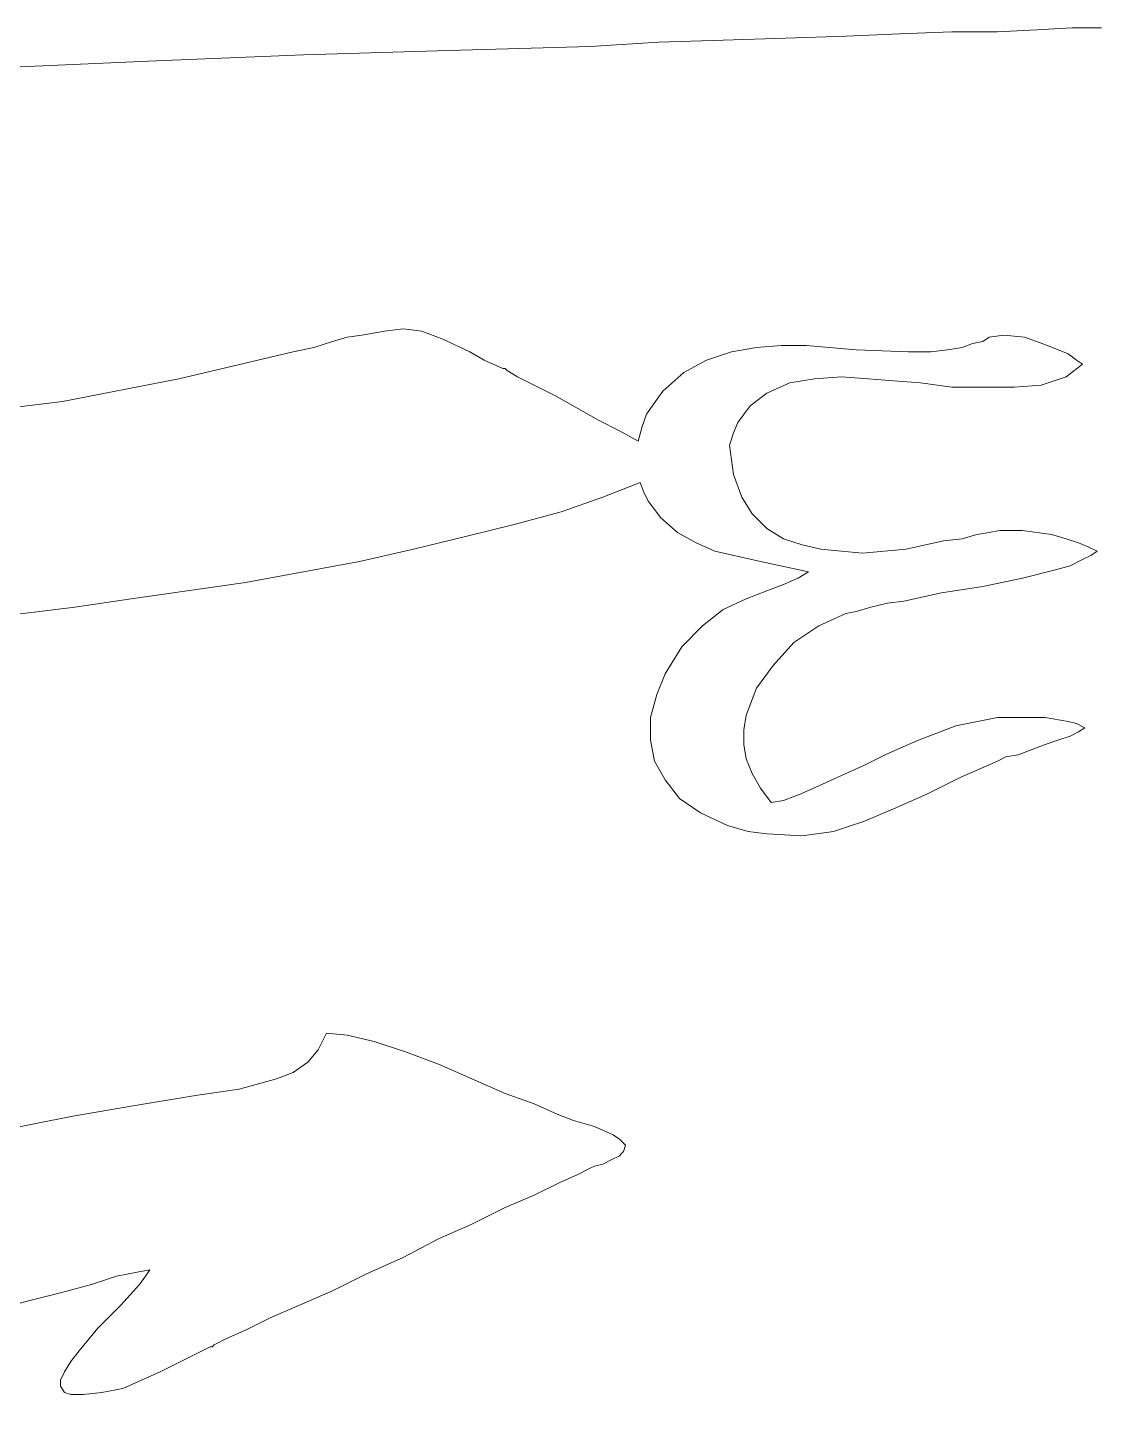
# Model space of a CAD drawing. Header units: centimetres. Extents: x -51 to 51, y -37 to 37.
# Drawn here: x 19.62 to 33.26, y -17.34 to 0.29 of the extents above; entities that cross this region are included whole.
import ezdxf

# ---------------------------------------------------------------- set-up
doc = ezdxf.new("R2010")
doc.units = ezdxf.units.CM
doc.header["$MEASUREMENT"] = 0
doc.layers.add('Layer 1', color=7, linetype='Continuous')

msp = doc.modelspace()

# ---------------------------------------------------------------- linework, layer by layer
at = {"layer": 'Layer 1', "lineweight": 9}
for points, knots in [([(33.28385, 0.29088), (33.28385, 0.29088), (32.91374, 0.29088), (32.91374, 0.29088), (32.91374, 0.29088), (32.91374, 0.29088), (32.46432, 0.26444), (32.46432, 0.26444), (32.46432, 0.26444), (32.46432, 0.26444), (31.96203, 0.23801), (31.96203, 0.23801), (31.96203, 0.23801), (31.96203, 0.23801), (31.38043, 0.23801), (31.38043, 0.23801), (31.38043, 0.23801), (31.38043, 0.23801), (30.71952, 0.21157), (30.71952, 0.21157), (30.71952, 0.21157), (30.71952, 0.21157), (30.03217, 0.18513), (30.03217, 0.18513), (30.03217, 0.18513), (30.03217, 0.18513), (29.26551, 0.1587), (29.26551, 0.1587), (29.26551, 0.1587), (29.26551, 0.1587), (28.47241, 0.13226), (28.47241, 0.13226), (28.47241, 0.13226), (28.47241, 0.13226), (27.65288, 0.10582), (27.65288, 0.10582), (27.65288, 0.10582), (27.65288, 0.10582), (26.78048, 0.05295), (26.78048, 0.05295), (26.78048, 0.05295), (26.78048, 0.05295), (24.9828, 0.00008), (24.9828, 0.00008), (24.9828, 0.00008), (24.9828, 0.00008), (23.13225, -0.0528), (23.13225, -0.0528), (23.13225, -0.0528), (23.13225, -0.0528), (21.25526, -0.13211), (21.25526, -0.13211), (21.25526, -0.13211), (21.25526, -0.13211), (19.43114, -0.21141), (19.43114, -0.21141), (19.43114, -0.21141), (19.43114, -0.21141), (18.55873, -0.23785), (18.55873, -0.23785), (18.55873, -0.23785), (18.55873, -0.23785), (17.71277, -0.26429), (17.71277, -0.26429), (17.71277, -0.26429), (17.71277, -0.26429), (16.89324, -0.29072), (16.89324, -0.29072), (16.89324, -0.29072), (16.89324, -0.29072), (16.10014, -0.31716), (16.10014, -0.31716), (16.10014, -0.31716), (16.10014, -0.31716), (15.35992, -0.3436), (15.35992, -0.3436), (15.35992, -0.3436), (15.35992, -0.3436), (14.69901, -0.37003), (14.69901, -0.37003), (14.69901, -0.37003), (14.69901, -0.37003), (14.06453, -0.39647), (14.06453, -0.39647), (14.06453, -0.39647), (14.06453, -0.39647), (13.50937, -0.42291), (13.50937, -0.42291), (13.50937, -0.42291), (13.50937, -0.42291), (13.00707, -0.42291), (13.00707, -0.42291), (13.00707, -0.42291), (13.00707, -0.42291), (12.61053, -0.44934), (12.61053, -0.44934), (12.61053, -0.44934), (12.61053, -0.44934), (12.26685, -0.44934), (12.26685, -0.44934), (12.26685, -0.44934), (12.26685, -0.44934), (12.02892, -0.47578), (12.02892, -0.47578), (12.02892, -0.47578), (12.02892, -0.47578), (11.8703, -0.47578), (11.8703, -0.47578), (11.8703, -0.47578), (11.8703, -0.47578), (11.81743, -0.47578), (11.81743, -0.47578)], [0, 0, 0, 0, 0.03448276, 0.03448276, 0.03448276, 0.03448276, 0.06896552, 0.06896552, 0.06896552, 0.06896552, 0.10344828, 0.10344828, 0.10344828, 0.10344828, 0.13793103, 0.13793103, 0.13793103, 0.13793103, 0.17241379, 0.17241379, 0.17241379, 0.17241379, 0.20689655, 0.20689655, 0.20689655, 0.20689655, 0.24137931, 0.24137931, 0.24137931, 0.24137931, 0.27586207, 0.27586207, 0.27586207, 0.27586207, 0.31034483, 0.31034483, 0.31034483, 0.31034483, 0.34482759, 0.34482759, 0.34482759, 0.34482759, 0.37931034, 0.37931034, 0.37931034, 0.37931034, 0.4137931, 0.4137931, 0.4137931, 0.4137931, 0.44827586, 0.44827586, 0.44827586, 0.44827586, 0.48275862, 0.48275862, 0.48275862, 0.48275862, 0.51724138, 0.51724138, 0.51724138, 0.51724138, 0.55172414, 0.55172414, 0.55172414, 0.55172414, 0.5862069, 0.5862069, 0.5862069, 0.5862069, 0.62068966, 0.62068966, 0.62068966, 0.62068966, 0.65517241, 0.65517241, 0.65517241, 0.65517241, 0.68965517, 0.68965517, 0.68965517, 0.68965517, 0.72413793, 0.72413793, 0.72413793, 0.72413793, 0.75862069, 0.75862069, 0.75862069, 0.75862069, 0.79310345, 0.79310345, 0.79310345, 0.79310345, 0.82758621, 0.82758621, 0.82758621, 0.82758621, 0.86206897, 0.86206897, 0.86206897, 0.86206897, 0.89655172, 0.89655172, 0.89655172, 0.89655172, 0.93103448, 0.93103448, 0.93103448, 0.93103448, 1, 1, 1, 1]), ([(23.00006, -3.83321), (23.00006, -3.83321), (23.26443, -3.78034), (23.26443, -3.78034), (23.26443, -3.78034), (23.26443, -3.78034), (23.50236, -3.70103), (23.50236, -3.70103), (23.50236, -3.70103), (23.50236, -3.70103), (23.68741, -3.64816), (23.68741, -3.64816), (23.68741, -3.64816), (23.68741, -3.64816), (23.87247, -3.62172), (23.87247, -3.62172), (23.87247, -3.62172), (23.87247, -3.62172), (24.16327, -3.56885), (24.16327, -3.56885), (24.16327, -3.56885), (24.16327, -3.56885), (24.4012, -3.54241), (24.4012, -3.54241), (24.4012, -3.54241), (24.4012, -3.54241), (24.63912, -3.56885), (24.63912, -3.56885), (24.63912, -3.56885), (24.63912, -3.56885), (24.90349, -3.67459), (24.90349, -3.67459), (24.90349, -3.67459), (24.90349, -3.67459), (25.24716, -3.83321), (25.24716, -3.83321), (25.24716, -3.83321), (25.24716, -3.83321), (25.43222, -3.93896), (25.43222, -3.93896), (25.43222, -3.93896), (25.43222, -3.93896), (25.67015, -4.0447), (25.67015, -4.0447)], [0, 0, 0, 0, 0.08333333, 0.08333333, 0.08333333, 0.08333333, 0.16666667, 0.16666667, 0.16666667, 0.16666667, 0.25, 0.25, 0.25, 0.25, 0.33333333, 0.33333333, 0.33333333, 0.33333333, 0.41666667, 0.41666667, 0.41666667, 0.41666667, 0.5, 0.5, 0.5, 0.5, 0.58333333, 0.58333333, 0.58333333, 0.58333333, 0.66666667, 0.66666667, 0.66666667, 0.66666667, 0.75, 0.75, 0.75, 0.75, 0.83333333, 0.83333333, 0.83333333, 0.83333333, 1, 1, 1, 1]), ([(30.82526, -3.83321), (30.82526, -3.83321), (31.11606, -3.83321), (31.11606, -3.83321), (31.11606, -3.83321), (31.11606, -3.83321), (31.32755, -3.80678), (31.32755, -3.80678), (31.32755, -3.80678), (31.32755, -3.80678), (31.51261, -3.78034), (31.51261, -3.78034), (31.51261, -3.78034), (31.51261, -3.78034), (31.64479, -3.72747), (31.64479, -3.72747), (31.64479, -3.72747), (31.64479, -3.72747), (31.77697, -3.70103), (31.77697, -3.70103), (31.77697, -3.70103), (31.77697, -3.70103), (31.85628, -3.64816), (31.85628, -3.64816), (31.85628, -3.64816), (31.85628, -3.64816), (32.04134, -3.62172), (32.04134, -3.62172)], [0, 0, 0, 0, 0.125, 0.125, 0.125, 0.125, 0.25, 0.25, 0.25, 0.25, 0.375, 0.375, 0.375, 0.375, 0.5, 0.5, 0.5, 0.5, 0.625, 0.625, 0.625, 0.625, 0.75, 0.75, 0.75, 0.75, 1, 1, 1, 1]), ([(32.04134, -3.62172), (32.04134, -3.62172), (32.3057, -3.64816), (32.3057, -3.64816), (32.3057, -3.64816), (32.3057, -3.64816), (32.59651, -3.7539), (32.59651, -3.7539), (32.59651, -3.7539), (32.59651, -3.7539), (32.86087, -3.85965), (32.86087, -3.85965), (32.86087, -3.85965), (32.86087, -3.85965), (32.96662, -3.93896), (32.96662, -3.93896), (32.96662, -3.93896), (32.96662, -3.93896), (33.04593, -3.99183), (33.04593, -3.99183)], [0, 0, 0, 0, 0.16666667, 0.16666667, 0.16666667, 0.16666667, 0.33333333, 0.33333333, 0.33333333, 0.33333333, 0.5, 0.5, 0.5, 0.5, 0.66666667, 0.66666667, 0.66666667, 0.66666667, 1, 1, 1, 1]), ([(16.97255, -4.75849), (16.97255, -4.75849), (17.76564, -4.73205), (17.76564, -4.73205), (17.76564, -4.73205), (17.76564, -4.73205), (18.5323, -4.65274), (18.5323, -4.65274), (18.5323, -4.65274), (18.5323, -4.65274), (20.06561, -4.46769), (20.06561, -4.46769), (20.06561, -4.46769), (20.06561, -4.46769), (21.54606, -4.17689), (21.54606, -4.17689), (21.54606, -4.17689), (21.54606, -4.17689), (23.00006, -3.83321), (23.00006, -3.83321)], [0, 0, 0, 0, 0.16666667, 0.16666667, 0.16666667, 0.16666667, 0.33333333, 0.33333333, 0.33333333, 0.33333333, 0.5, 0.5, 0.5, 0.5, 0.66666667, 0.66666667, 0.66666667, 0.66666667, 1, 1, 1, 1]), ([(28.26092, -3.93896), (28.26092, -3.93896), (28.57816, -3.83321), (28.57816, -3.83321), (28.57816, -3.83321), (28.57816, -3.83321), (28.8954, -3.78034), (28.8954, -3.78034), (28.8954, -3.78034), (28.8954, -3.78034), (29.21264, -3.7539), (29.21264, -3.7539), (29.21264, -3.7539), (29.21264, -3.7539), (29.52987, -3.7539), (29.52987, -3.7539), (29.52987, -3.7539), (29.52987, -3.7539), (30.16435, -3.80678), (30.16435, -3.80678), (30.16435, -3.80678), (30.16435, -3.80678), (30.82526, -3.83321), (30.82526, -3.83321)], [0, 0, 0, 0, 0.14285714, 0.14285714, 0.14285714, 0.14285714, 0.28571429, 0.28571429, 0.28571429, 0.28571429, 0.42857143, 0.42857143, 0.42857143, 0.42857143, 0.57142857, 0.57142857, 0.57142857, 0.57142857, 0.71428571, 0.71428571, 0.71428571, 0.71428571, 1, 1, 1, 1]), ([(25.67015, -4.0447), (25.67015, -4.0447), (25.69658, -4.0447), (25.69658, -4.0447), (25.69658, -4.0447), (25.69658, -4.0447), (25.72302, -4.07114), (25.72302, -4.07114), (25.72302, -4.07114), (25.72302, -4.07114), (25.8552, -4.15045), (25.8552, -4.15045), (25.8552, -4.15045), (25.8552, -4.15045), (26.06669, -4.2562), (26.06669, -4.2562), (26.06669, -4.2562), (26.06669, -4.2562), (26.33106, -4.38838), (26.33106, -4.38838), (26.33106, -4.38838), (26.33106, -4.38838), (26.88623, -4.70562), (26.88623, -4.70562), (26.88623, -4.70562), (26.88623, -4.70562), (27.15059, -4.8378), (27.15059, -4.8378), (27.15059, -4.8378), (27.15059, -4.8378), (27.38852, -4.96998), (27.38852, -4.96998)], [0, 0, 0, 0, 0.11111111, 0.11111111, 0.11111111, 0.11111111, 0.22222222, 0.22222222, 0.22222222, 0.22222222, 0.33333333, 0.33333333, 0.33333333, 0.33333333, 0.44444444, 0.44444444, 0.44444444, 0.44444444, 0.55555556, 0.55555556, 0.55555556, 0.55555556, 0.66666667, 0.66666667, 0.66666667, 0.66666667, 0.77777778, 0.77777778, 0.77777778, 0.77777778, 1, 1, 1, 1]), ([(27.38852, -4.96998), (27.38852, -4.96998), (27.44139, -4.78493), (27.44139, -4.78493), (27.44139, -4.78493), (27.44139, -4.78493), (27.49426, -4.62631), (27.49426, -4.62631), (27.49426, -4.62631), (27.49426, -4.62631), (27.70576, -4.33551), (27.70576, -4.33551), (27.70576, -4.33551), (27.70576, -4.33551), (27.97012, -4.09758), (27.97012, -4.09758), (27.97012, -4.09758), (27.97012, -4.09758), (28.26092, -3.93896), (28.26092, -3.93896)], [0, 0, 0, 0, 0.16666667, 0.16666667, 0.16666667, 0.16666667, 0.33333333, 0.33333333, 0.33333333, 0.33333333, 0.5, 0.5, 0.5, 0.5, 0.66666667, 0.66666667, 0.66666667, 0.66666667, 1, 1, 1, 1]), ([(33.04593, -3.99183), (33.04593, -3.99183), (32.83443, -4.15045), (32.83443, -4.15045), (32.83443, -4.15045), (32.83443, -4.15045), (32.5172, -4.2562), (32.5172, -4.2562), (32.5172, -4.2562), (32.5172, -4.2562), (32.17352, -4.28263), (32.17352, -4.28263), (32.17352, -4.28263), (32.17352, -4.28263), (31.77697, -4.28263), (31.77697, -4.28263), (31.77697, -4.28263), (31.77697, -4.28263), (31.38043, -4.28263), (31.38043, -4.28263), (31.38043, -4.28263), (31.38043, -4.28263), (30.98388, -4.22976), (30.98388, -4.22976), (30.98388, -4.22976), (30.98388, -4.22976), (30.64021, -4.20332), (30.64021, -4.20332), (30.64021, -4.20332), (30.64021, -4.20332), (30.32297, -4.17689), (30.32297, -4.17689)], [0, 0, 0, 0, 0.11111111, 0.11111111, 0.11111111, 0.11111111, 0.22222222, 0.22222222, 0.22222222, 0.22222222, 0.33333333, 0.33333333, 0.33333333, 0.33333333, 0.44444444, 0.44444444, 0.44444444, 0.44444444, 0.55555556, 0.55555556, 0.55555556, 0.55555556, 0.66666667, 0.66666667, 0.66666667, 0.66666667, 0.77777778, 0.77777778, 0.77777778, 0.77777778, 1, 1, 1, 1]), ([(30.32297, -4.17689), (30.32297, -4.17689), (29.97929, -4.15045), (29.97929, -4.15045), (29.97929, -4.15045), (29.97929, -4.15045), (29.63562, -4.17689), (29.63562, -4.17689), (29.63562, -4.17689), (29.63562, -4.17689), (29.31838, -4.22976), (29.31838, -4.22976), (29.31838, -4.22976), (29.31838, -4.22976), (29.02758, -4.36194), (29.02758, -4.36194)], [0, 0, 0, 0, 0.2, 0.2, 0.2, 0.2, 0.4, 0.4, 0.4, 0.4, 0.6, 0.6, 0.6, 0.6, 1, 1, 1, 1]), ([(29.02758, -4.36194), (29.02758, -4.36194), (28.81609, -4.52056), (28.81609, -4.52056), (28.81609, -4.52056), (28.81609, -4.52056), (28.65747, -4.73205), (28.65747, -4.73205), (28.65747, -4.73205), (28.65747, -4.73205), (28.6046, -4.86424), (28.6046, -4.86424), (28.6046, -4.86424), (28.6046, -4.86424), (28.55172, -5.02285), (28.55172, -5.02285), (28.55172, -5.02285), (28.55172, -5.02285), (28.57816, -5.20791), (28.57816, -5.20791), (28.57816, -5.20791), (28.57816, -5.20791), (28.6046, -5.39296), (28.6046, -5.39296)], [0, 0, 0, 0, 0.14285714, 0.14285714, 0.14285714, 0.14285714, 0.28571429, 0.28571429, 0.28571429, 0.28571429, 0.42857143, 0.42857143, 0.42857143, 0.42857143, 0.57142857, 0.57142857, 0.57142857, 0.57142857, 0.71428571, 0.71428571, 0.71428571, 0.71428571, 1, 1, 1, 1]), ([(28.6046, -5.39296), (28.6046, -5.39296), (28.71034, -5.68377), (28.71034, -5.68377), (28.71034, -5.68377), (28.71034, -5.68377), (28.84253, -5.89526), (28.84253, -5.89526), (28.84253, -5.89526), (28.84253, -5.89526), (29.02758, -6.08031), (29.02758, -6.08031), (29.02758, -6.08031), (29.02758, -6.08031), (29.23907, -6.2125), (29.23907, -6.2125), (29.23907, -6.2125), (29.23907, -6.2125), (29.477, -6.29181), (29.477, -6.29181), (29.477, -6.29181), (29.477, -6.29181), (29.71493, -6.34468), (29.71493, -6.34468), (29.71493, -6.34468), (29.71493, -6.34468), (29.97929, -6.37111), (29.97929, -6.37111), (29.97929, -6.37111), (29.97929, -6.37111), (30.24366, -6.39755), (30.24366, -6.39755), (30.24366, -6.39755), (30.24366, -6.39755), (30.79883, -6.34468), (30.79883, -6.34468), (30.79883, -6.34468), (30.79883, -6.34468), (31.27468, -6.23893), (31.27468, -6.23893), (31.27468, -6.23893), (31.27468, -6.23893), (31.51261, -6.2125), (31.51261, -6.2125), (31.51261, -6.2125), (31.51261, -6.2125), (31.69767, -6.15962), (31.69767, -6.15962), (31.69767, -6.15962), (31.69767, -6.15962), (31.85628, -6.13319), (31.85628, -6.13319), (31.85628, -6.13319), (31.85628, -6.13319), (31.98847, -6.10675), (31.98847, -6.10675)], [0, 0, 0, 0, 0.06666667, 0.06666667, 0.06666667, 0.06666667, 0.13333333, 0.13333333, 0.13333333, 0.13333333, 0.2, 0.2, 0.2, 0.2, 0.26666667, 0.26666667, 0.26666667, 0.26666667, 0.33333333, 0.33333333, 0.33333333, 0.33333333, 0.4, 0.4, 0.4, 0.4, 0.46666667, 0.46666667, 0.46666667, 0.46666667, 0.53333333, 0.53333333, 0.53333333, 0.53333333, 0.6, 0.6, 0.6, 0.6, 0.66666667, 0.66666667, 0.66666667, 0.66666667, 0.73333333, 0.73333333, 0.73333333, 0.73333333, 0.8, 0.8, 0.8, 0.8, 0.86666667, 0.86666667, 0.86666667, 0.86666667, 1, 1, 1, 1]), ([(27.41496, -5.49871), (27.41496, -5.49871), (26.9391, -5.68377), (26.9391, -5.68377), (26.9391, -5.68377), (26.9391, -5.68377), (26.41037, -5.86882), (26.41037, -5.86882), (26.41037, -5.86882), (26.41037, -5.86882), (25.82877, -6.02744), (25.82877, -6.02744), (25.82877, -6.02744), (25.82877, -6.02744), (25.19429, -6.18606), (25.19429, -6.18606), (25.19429, -6.18606), (25.19429, -6.18606), (24.53338, -6.34468), (24.53338, -6.34468), (24.53338, -6.34468), (24.53338, -6.34468), (23.84603, -6.5033), (23.84603, -6.5033), (23.84603, -6.5033), (23.84603, -6.5033), (22.39202, -6.76766), (22.39202, -6.76766), (22.39202, -6.76766), (22.39202, -6.76766), (20.93802, -6.97915), (20.93802, -6.97915), (20.93802, -6.97915), (20.93802, -6.97915), (20.22423, -7.0849), (20.22423, -7.0849), (20.22423, -7.0849), (20.22423, -7.0849), (19.56332, -7.16421), (19.56332, -7.16421), (19.56332, -7.16421), (19.56332, -7.16421), (18.90241, -7.21708), (18.90241, -7.21708), (18.90241, -7.21708), (18.90241, -7.21708), (18.29437, -7.26996), (18.29437, -7.26996), (18.29437, -7.26996), (18.29437, -7.26996), (17.7392, -7.32283), (17.7392, -7.32283), (17.7392, -7.32283), (17.7392, -7.32283), (17.23691, -7.34926), (17.23691, -7.34926)], [0, 0, 0, 0, 0.06666667, 0.06666667, 0.06666667, 0.06666667, 0.13333333, 0.13333333, 0.13333333, 0.13333333, 0.2, 0.2, 0.2, 0.2, 0.26666667, 0.26666667, 0.26666667, 0.26666667, 0.33333333, 0.33333333, 0.33333333, 0.33333333, 0.4, 0.4, 0.4, 0.4, 0.46666667, 0.46666667, 0.46666667, 0.46666667, 0.53333333, 0.53333333, 0.53333333, 0.53333333, 0.6, 0.6, 0.6, 0.6, 0.66666667, 0.66666667, 0.66666667, 0.66666667, 0.73333333, 0.73333333, 0.73333333, 0.73333333, 0.8, 0.8, 0.8, 0.8, 0.86666667, 0.86666667, 0.86666667, 0.86666667, 1, 1, 1, 1]), ([(27.5207, -5.73664), (27.5207, -5.73664), (27.46783, -5.63089), (27.46783, -5.63089), (27.46783, -5.63089), (27.46783, -5.63089), (27.41496, -5.49871), (27.41496, -5.49871)], [0, 0, 0, 0, 0.33333333, 0.33333333, 0.33333333, 0.33333333, 1, 1, 1, 1]), ([(29.55631, -6.63548), (29.55631, -6.63548), (28.94827, -6.5033), (28.94827, -6.5033), (28.94827, -6.5033), (28.94827, -6.5033), (28.36667, -6.37111), (28.36667, -6.37111), (28.36667, -6.37111), (28.36667, -6.37111), (28.12874, -6.26537), (28.12874, -6.26537), (28.12874, -6.26537), (28.12874, -6.26537), (27.89081, -6.13319), (27.89081, -6.13319), (27.89081, -6.13319), (27.89081, -6.13319), (27.67932, -5.94813), (27.67932, -5.94813), (27.67932, -5.94813), (27.67932, -5.94813), (27.5207, -5.73664), (27.5207, -5.73664)], [0, 0, 0, 0, 0.14285714, 0.14285714, 0.14285714, 0.14285714, 0.28571429, 0.28571429, 0.28571429, 0.28571429, 0.42857143, 0.42857143, 0.42857143, 0.42857143, 0.57142857, 0.57142857, 0.57142857, 0.57142857, 0.71428571, 0.71428571, 0.71428571, 0.71428571, 1, 1, 1, 1]), ([(31.98847, -6.10675), (31.98847, -6.10675), (32.12065, -6.10675), (32.12065, -6.10675), (32.12065, -6.10675), (32.12065, -6.10675), (32.27927, -6.10675), (32.27927, -6.10675), (32.27927, -6.10675), (32.27927, -6.10675), (32.64938, -6.15962), (32.64938, -6.15962), (32.64938, -6.15962), (32.64938, -6.15962), (32.83443, -6.2125), (32.83443, -6.2125), (32.83443, -6.2125), (32.83443, -6.2125), (32.99305, -6.26537), (32.99305, -6.26537), (32.99305, -6.26537), (32.99305, -6.26537), (33.12524, -6.31824), (33.12524, -6.31824), (33.12524, -6.31824), (33.12524, -6.31824), (33.23098, -6.37111), (33.23098, -6.37111)], [0, 0, 0, 0, 0.125, 0.125, 0.125, 0.125, 0.25, 0.25, 0.25, 0.25, 0.375, 0.375, 0.375, 0.375, 0.5, 0.5, 0.5, 0.5, 0.625, 0.625, 0.625, 0.625, 0.75, 0.75, 0.75, 0.75, 1, 1, 1, 1]), ([(33.23098, -6.37111), (33.23098, -6.37111), (33.15167, -6.42399), (33.15167, -6.42399), (33.15167, -6.42399), (33.15167, -6.42399), (33.04593, -6.47686), (33.04593, -6.47686), (33.04593, -6.47686), (33.04593, -6.47686), (32.88731, -6.55617), (32.88731, -6.55617), (32.88731, -6.55617), (32.88731, -6.55617), (32.70225, -6.60904), (32.70225, -6.60904), (32.70225, -6.60904), (32.70225, -6.60904), (32.27927, -6.71479), (32.27927, -6.71479), (32.27927, -6.71479), (32.27927, -6.71479), (31.77697, -6.82053), (31.77697, -6.82053), (31.77697, -6.82053), (31.77697, -6.82053), (31.24825, -6.89984), (31.24825, -6.89984), (31.24825, -6.89984), (31.24825, -6.89984), (30.77239, -7.00559), (30.77239, -7.00559), (30.77239, -7.00559), (30.77239, -7.00559), (30.5609, -7.03203), (30.5609, -7.03203), (30.5609, -7.03203), (30.5609, -7.03203), (30.3494, -7.0849), (30.3494, -7.0849), (30.3494, -7.0849), (30.3494, -7.0849), (30.16435, -7.13777), (30.16435, -7.13777), (30.16435, -7.13777), (30.16435, -7.13777), (30.03217, -7.16421), (30.03217, -7.16421)], [0, 0, 0, 0, 0.07692308, 0.07692308, 0.07692308, 0.07692308, 0.15384615, 0.15384615, 0.15384615, 0.15384615, 0.23076923, 0.23076923, 0.23076923, 0.23076923, 0.30769231, 0.30769231, 0.30769231, 0.30769231, 0.38461538, 0.38461538, 0.38461538, 0.38461538, 0.46153846, 0.46153846, 0.46153846, 0.46153846, 0.53846154, 0.53846154, 0.53846154, 0.53846154, 0.61538462, 0.61538462, 0.61538462, 0.61538462, 0.69230769, 0.69230769, 0.69230769, 0.69230769, 0.76923077, 0.76923077, 0.76923077, 0.76923077, 0.84615385, 0.84615385, 0.84615385, 0.84615385, 1, 1, 1, 1]), ([(27.73219, -7.93087), (27.73219, -7.93087), (27.94369, -7.58719), (27.94369, -7.58719), (27.94369, -7.58719), (27.94369, -7.58719), (28.20805, -7.32283), (28.20805, -7.32283), (28.20805, -7.32283), (28.20805, -7.32283), (28.47241, -7.11134), (28.47241, -7.11134), (28.47241, -7.11134), (28.47241, -7.11134), (28.76322, -6.97915), (28.76322, -6.97915), (28.76322, -6.97915), (28.76322, -6.97915), (29.02758, -6.87341), (29.02758, -6.87341), (29.02758, -6.87341), (29.02758, -6.87341), (29.23907, -6.7941), (29.23907, -6.7941), (29.23907, -6.7941), (29.23907, -6.7941), (29.42413, -6.71479), (29.42413, -6.71479), (29.42413, -6.71479), (29.42413, -6.71479), (29.55631, -6.63548), (29.55631, -6.63548)], [0, 0, 0, 0, 0.11111111, 0.11111111, 0.11111111, 0.11111111, 0.22222222, 0.22222222, 0.22222222, 0.22222222, 0.33333333, 0.33333333, 0.33333333, 0.33333333, 0.44444444, 0.44444444, 0.44444444, 0.44444444, 0.55555556, 0.55555556, 0.55555556, 0.55555556, 0.66666667, 0.66666667, 0.66666667, 0.66666667, 0.77777778, 0.77777778, 0.77777778, 0.77777778, 1, 1, 1, 1]), ([(30.03217, -7.16421), (30.03217, -7.16421), (29.68849, -7.32283), (29.68849, -7.32283), (29.68849, -7.32283), (29.68849, -7.32283), (29.37126, -7.53432), (29.37126, -7.53432), (29.37126, -7.53432), (29.37126, -7.53432), (29.10689, -7.82512), (29.10689, -7.82512), (29.10689, -7.82512), (29.10689, -7.82512), (28.8954, -8.11592), (28.8954, -8.11592), (28.8954, -8.11592), (28.8954, -8.11592), (28.76322, -8.4596), (28.76322, -8.4596), (28.76322, -8.4596), (28.76322, -8.4596), (28.73678, -8.64465), (28.73678, -8.64465), (28.73678, -8.64465), (28.73678, -8.64465), (28.73678, -8.82971), (28.73678, -8.82971), (28.73678, -8.82971), (28.73678, -8.82971), (28.76322, -9.01476), (28.76322, -9.01476), (28.76322, -9.01476), (28.76322, -9.01476), (28.84253, -9.19982), (28.84253, -9.19982), (28.84253, -9.19982), (28.84253, -9.19982), (28.94827, -9.38487), (28.94827, -9.38487), (28.94827, -9.38487), (28.94827, -9.38487), (29.08045, -9.56993), (29.08045, -9.56993)], [0, 0, 0, 0, 0.08333333, 0.08333333, 0.08333333, 0.08333333, 0.16666667, 0.16666667, 0.16666667, 0.16666667, 0.25, 0.25, 0.25, 0.25, 0.33333333, 0.33333333, 0.33333333, 0.33333333, 0.41666667, 0.41666667, 0.41666667, 0.41666667, 0.5, 0.5, 0.5, 0.5, 0.58333333, 0.58333333, 0.58333333, 0.58333333, 0.66666667, 0.66666667, 0.66666667, 0.66666667, 0.75, 0.75, 0.75, 0.75, 0.83333333, 0.83333333, 0.83333333, 0.83333333, 1, 1, 1, 1]), ([(28.52529, -9.86073), (28.52529, -9.86073), (28.18161, -9.70211), (28.18161, -9.70211), (28.18161, -9.70211), (28.18161, -9.70211), (27.91725, -9.51706), (27.91725, -9.51706), (27.91725, -9.51706), (27.91725, -9.51706), (27.73219, -9.27913), (27.73219, -9.27913), (27.73219, -9.27913), (27.73219, -9.27913), (27.60001, -9.0412), (27.60001, -9.0412), (27.60001, -9.0412), (27.60001, -9.0412), (27.54714, -8.77683), (27.54714, -8.77683), (27.54714, -8.77683), (27.54714, -8.77683), (27.54714, -8.48603), (27.54714, -8.48603), (27.54714, -8.48603), (27.54714, -8.48603), (27.62645, -8.19523), (27.62645, -8.19523), (27.62645, -8.19523), (27.62645, -8.19523), (27.73219, -7.93087), (27.73219, -7.93087)], [0, 0, 0, 0, 0.11111111, 0.11111111, 0.11111111, 0.11111111, 0.22222222, 0.22222222, 0.22222222, 0.22222222, 0.33333333, 0.33333333, 0.33333333, 0.33333333, 0.44444444, 0.44444444, 0.44444444, 0.44444444, 0.55555556, 0.55555556, 0.55555556, 0.55555556, 0.66666667, 0.66666667, 0.66666667, 0.66666667, 0.77777778, 0.77777778, 0.77777778, 0.77777778, 1, 1, 1, 1]), ([(30.95744, -8.77683), (30.95744, -8.77683), (31.4333, -8.59178), (31.4333, -8.59178), (31.4333, -8.59178), (31.4333, -8.59178), (31.96203, -8.48603), (31.96203, -8.48603)], [0, 0, 0, 0, 0.33333333, 0.33333333, 0.33333333, 0.33333333, 1, 1, 1, 1]), ([(31.96203, -8.48603), (31.96203, -8.48603), (32.25283, -8.48603), (32.25283, -8.48603), (32.25283, -8.48603), (32.25283, -8.48603), (32.57007, -8.48603), (32.57007, -8.48603), (32.57007, -8.48603), (32.57007, -8.48603), (32.86087, -8.53891), (32.86087, -8.53891), (32.86087, -8.53891), (32.86087, -8.53891), (32.96662, -8.56534), (32.96662, -8.56534), (32.96662, -8.56534), (32.96662, -8.56534), (33.07236, -8.61822), (33.07236, -8.61822)], [0, 0, 0, 0, 0.16666667, 0.16666667, 0.16666667, 0.16666667, 0.33333333, 0.33333333, 0.33333333, 0.33333333, 0.5, 0.5, 0.5, 0.5, 0.66666667, 0.66666667, 0.66666667, 0.66666667, 1, 1, 1, 1]), ([(33.07236, -8.61822), (33.07236, -8.61822), (32.99305, -8.67109), (32.99305, -8.67109), (32.99305, -8.67109), (32.99305, -8.67109), (32.88731, -8.72396), (32.88731, -8.72396), (32.88731, -8.72396), (32.88731, -8.72396), (32.72869, -8.77683), (32.72869, -8.77683), (32.72869, -8.77683), (32.72869, -8.77683), (32.57007, -8.82971), (32.57007, -8.82971), (32.57007, -8.82971), (32.57007, -8.82971), (32.2264, -8.96189), (32.2264, -8.96189), (32.2264, -8.96189), (32.2264, -8.96189), (32.06778, -8.98833), (32.06778, -8.98833), (32.06778, -8.98833), (32.06778, -8.98833), (31.96203, -9.0412), (31.96203, -9.0412)], [0, 0, 0, 0, 0.125, 0.125, 0.125, 0.125, 0.25, 0.25, 0.25, 0.25, 0.375, 0.375, 0.375, 0.375, 0.5, 0.5, 0.5, 0.5, 0.625, 0.625, 0.625, 0.625, 0.75, 0.75, 0.75, 0.75, 1, 1, 1, 1]), ([(29.08045, -9.56993), (29.08045, -9.56993), (29.23907, -9.54349), (29.23907, -9.54349), (29.23907, -9.54349), (29.23907, -9.54349), (29.45056, -9.46418), (29.45056, -9.46418), (29.45056, -9.46418), (29.45056, -9.46418), (29.68849, -9.35844), (29.68849, -9.35844), (29.68849, -9.35844), (29.68849, -9.35844), (29.97929, -9.22625), (29.97929, -9.22625), (29.97929, -9.22625), (29.97929, -9.22625), (30.2701, -9.09407), (30.2701, -9.09407), (30.2701, -9.09407), (30.2701, -9.09407), (30.53446, -8.96189), (30.53446, -8.96189), (30.53446, -8.96189), (30.53446, -8.96189), (30.77239, -8.85614), (30.77239, -8.85614), (30.77239, -8.85614), (30.77239, -8.85614), (30.95744, -8.77683), (30.95744, -8.77683)], [0, 0, 0, 0, 0.11111111, 0.11111111, 0.11111111, 0.11111111, 0.22222222, 0.22222222, 0.22222222, 0.22222222, 0.33333333, 0.33333333, 0.33333333, 0.33333333, 0.44444444, 0.44444444, 0.44444444, 0.44444444, 0.55555556, 0.55555556, 0.55555556, 0.55555556, 0.66666667, 0.66666667, 0.66666667, 0.66666667, 0.77777778, 0.77777778, 0.77777778, 0.77777778, 1, 1, 1, 1]), ([(31.96203, -9.0412), (31.96203, -9.0412), (31.48617, -9.25269), (31.48617, -9.25269), (31.48617, -9.25269), (31.48617, -9.25269), (31.06319, -9.46418), (31.06319, -9.46418), (31.06319, -9.46418), (31.06319, -9.46418), (30.64021, -9.64924), (30.64021, -9.64924), (30.64021, -9.64924), (30.64021, -9.64924), (30.2701, -9.80786), (30.2701, -9.80786), (30.2701, -9.80786), (30.2701, -9.80786), (29.87355, -9.94004), (29.87355, -9.94004), (29.87355, -9.94004), (29.87355, -9.94004), (29.477, -9.99291), (29.477, -9.99291), (29.477, -9.99291), (29.477, -9.99291), (29.02758, -9.96648), (29.02758, -9.96648), (29.02758, -9.96648), (29.02758, -9.96648), (28.78965, -9.94004), (28.78965, -9.94004), (28.78965, -9.94004), (28.78965, -9.94004), (28.52529, -9.86073), (28.52529, -9.86073)], [0, 0, 0, 0, 0.1, 0.1, 0.1, 0.1, 0.2, 0.2, 0.2, 0.2, 0.3, 0.3, 0.3, 0.3, 0.4, 0.4, 0.4, 0.4, 0.5, 0.5, 0.5, 0.5, 0.6, 0.6, 0.6, 0.6, 0.7, 0.7, 0.7, 0.7, 0.8, 0.8, 0.8, 0.8, 1, 1, 1, 1]), ([(21.75755, -13.29747), (21.75755, -13.29747), (22.31271, -13.21816), (22.31271, -13.21816), (22.31271, -13.21816), (22.31271, -13.21816), (22.78857, -13.08598), (22.78857, -13.08598), (22.78857, -13.08598), (22.78857, -13.08598), (23.00006, -13.00667), (23.00006, -13.00667), (23.00006, -13.00667), (23.00006, -13.00667), (23.18512, -12.87449), (23.18512, -12.87449), (23.18512, -12.87449), (23.18512, -12.87449), (23.3173, -12.71587), (23.3173, -12.71587), (23.3173, -12.71587), (23.3173, -12.71587), (23.42305, -12.50438), (23.42305, -12.50438)], [0, 0, 0, 0, 0.14285714, 0.14285714, 0.14285714, 0.14285714, 0.28571429, 0.28571429, 0.28571429, 0.28571429, 0.42857143, 0.42857143, 0.42857143, 0.42857143, 0.57142857, 0.57142857, 0.57142857, 0.57142857, 0.71428571, 0.71428571, 0.71428571, 0.71428571, 1, 1, 1, 1]), ([(23.42305, -12.50438), (23.42305, -12.50438), (23.68741, -12.53082), (23.68741, -12.53082), (23.68741, -12.53082), (23.68741, -12.53082), (24.03109, -12.61012), (24.03109, -12.61012), (24.03109, -12.61012), (24.03109, -12.61012), (24.42763, -12.74231), (24.42763, -12.74231), (24.42763, -12.74231), (24.42763, -12.74231), (24.85062, -12.90093), (24.85062, -12.90093), (24.85062, -12.90093), (24.85062, -12.90093), (25.2736, -13.08598), (25.2736, -13.08598), (25.2736, -13.08598), (25.2736, -13.08598), (25.69658, -13.27104), (25.69658, -13.27104), (25.69658, -13.27104), (25.69658, -13.27104), (26.06669, -13.40322), (26.06669, -13.40322), (26.06669, -13.40322), (26.06669, -13.40322), (26.3575, -13.5354), (26.3575, -13.5354)], [0, 0, 0, 0, 0.11111111, 0.11111111, 0.11111111, 0.11111111, 0.22222222, 0.22222222, 0.22222222, 0.22222222, 0.33333333, 0.33333333, 0.33333333, 0.33333333, 0.44444444, 0.44444444, 0.44444444, 0.44444444, 0.55555556, 0.55555556, 0.55555556, 0.55555556, 0.66666667, 0.66666667, 0.66666667, 0.66666667, 0.77777778, 0.77777778, 0.77777778, 0.77777778, 1, 1, 1, 1]), ([(15.65072, -14.6193), (15.65072, -14.6193), (16.44382, -14.38137), (16.44382, -14.38137), (16.44382, -14.38137), (16.44382, -14.38137), (17.21047, -14.19631), (17.21047, -14.19631), (17.21047, -14.19631), (17.21047, -14.19631), (18.71735, -13.85264), (18.71735, -13.85264), (18.71735, -13.85264), (18.71735, -13.85264), (20.1978, -13.56184), (20.1978, -13.56184), (20.1978, -13.56184), (20.1978, -13.56184), (20.96445, -13.42966), (20.96445, -13.42966), (20.96445, -13.42966), (20.96445, -13.42966), (21.75755, -13.29747), (21.75755, -13.29747)], [0, 0, 0, 0, 0.14285714, 0.14285714, 0.14285714, 0.14285714, 0.28571429, 0.28571429, 0.28571429, 0.28571429, 0.42857143, 0.42857143, 0.42857143, 0.42857143, 0.57142857, 0.57142857, 0.57142857, 0.57142857, 0.71428571, 0.71428571, 0.71428571, 0.71428571, 1, 1, 1, 1]), ([(26.3575, -13.5354), (26.3575, -13.5354), (26.56899, -13.61471), (26.56899, -13.61471), (26.56899, -13.61471), (26.56899, -13.61471), (26.83335, -13.69402), (26.83335, -13.69402), (26.83335, -13.69402), (26.83335, -13.69402), (27.07128, -13.79977), (27.07128, -13.79977), (27.07128, -13.79977), (27.07128, -13.79977), (27.15059, -13.85264), (27.15059, -13.85264), (27.15059, -13.85264), (27.15059, -13.85264), (27.2299, -13.93195), (27.2299, -13.93195)], [0, 0, 0, 0, 0.16666667, 0.16666667, 0.16666667, 0.16666667, 0.33333333, 0.33333333, 0.33333333, 0.33333333, 0.5, 0.5, 0.5, 0.5, 0.66666667, 0.66666667, 0.66666667, 0.66666667, 1, 1, 1, 1]), ([(27.2299, -13.93195), (27.2299, -13.93195), (27.20346, -14.01126), (27.20346, -14.01126), (27.20346, -14.01126), (27.20346, -14.01126), (27.17703, -14.03769), (27.17703, -14.03769), (27.17703, -14.03769), (27.17703, -14.03769), (27.15059, -14.06413), (27.15059, -14.06413), (27.15059, -14.06413), (27.15059, -14.06413), (27.04484, -14.117), (27.04484, -14.117)], [0, 0, 0, 0, 0.2, 0.2, 0.2, 0.2, 0.4, 0.4, 0.4, 0.4, 0.6, 0.6, 0.6, 0.6, 1, 1, 1, 1]), ([(26.83335, -14.19631), (26.83335, -14.19631), (26.83335, -14.19631), (26.83335, -14.19631), (26.83335, -14.19631), (26.83335, -14.19631), (26.78048, -14.22275), (26.78048, -14.22275), (26.78048, -14.22275), (26.78048, -14.22275), (26.62186, -14.30206), (26.62186, -14.30206), (26.62186, -14.30206), (26.62186, -14.30206), (26.38393, -14.40781), (26.38393, -14.40781), (26.38393, -14.40781), (26.38393, -14.40781), (26.06669, -14.56642), (26.06669, -14.56642), (26.06669, -14.56642), (26.06669, -14.56642), (25.69658, -14.72504), (25.69658, -14.72504), (25.69658, -14.72504), (25.69658, -14.72504), (25.2736, -14.93653), (25.2736, -14.93653), (25.2736, -14.93653), (25.2736, -14.93653), (24.85062, -15.12159), (24.85062, -15.12159), (24.85062, -15.12159), (24.85062, -15.12159), (24.4012, -15.35952), (24.4012, -15.35952), (24.4012, -15.35952), (24.4012, -15.35952), (23.92534, -15.57101), (23.92534, -15.57101), (23.92534, -15.57101), (23.92534, -15.57101), (23.50236, -15.7825), (23.50236, -15.7825), (23.50236, -15.7825), (23.50236, -15.7825), (23.07937, -15.96756), (23.07937, -15.96756), (23.07937, -15.96756), (23.07937, -15.96756), (22.70926, -16.12618), (22.70926, -16.12618), (22.70926, -16.12618), (22.70926, -16.12618), (22.39202, -16.2848), (22.39202, -16.2848), (22.39202, -16.2848), (22.39202, -16.2848), (22.1541, -16.39054), (22.1541, -16.39054), (22.1541, -16.39054), (22.1541, -16.39054), (21.99548, -16.46985), (21.99548, -16.46985), (21.99548, -16.46985), (21.99548, -16.46985), (21.96904, -16.49629), (21.96904, -16.49629), (21.96904, -16.49629), (21.96904, -16.49629), (21.9426, -16.49629), (21.9426, -16.49629)], [0, 0, 0, 0, 0.05263158, 0.05263158, 0.05263158, 0.05263158, 0.10526316, 0.10526316, 0.10526316, 0.10526316, 0.15789474, 0.15789474, 0.15789474, 0.15789474, 0.21052632, 0.21052632, 0.21052632, 0.21052632, 0.26315789, 0.26315789, 0.26315789, 0.26315789, 0.31578947, 0.31578947, 0.31578947, 0.31578947, 0.36842105, 0.36842105, 0.36842105, 0.36842105, 0.42105263, 0.42105263, 0.42105263, 0.42105263, 0.47368421, 0.47368421, 0.47368421, 0.47368421, 0.52631579, 0.52631579, 0.52631579, 0.52631579, 0.57894737, 0.57894737, 0.57894737, 0.57894737, 0.63157895, 0.63157895, 0.63157895, 0.63157895, 0.68421053, 0.68421053, 0.68421053, 0.68421053, 0.73684211, 0.73684211, 0.73684211, 0.73684211, 0.78947368, 0.78947368, 0.78947368, 0.78947368, 0.84210526, 0.84210526, 0.84210526, 0.84210526, 0.89473684, 0.89473684, 0.89473684, 0.89473684, 1, 1, 1, 1]), ([(27.04484, -14.117), (27.04484, -14.117), (26.9391, -14.16988), (26.9391, -14.16988), (26.9391, -14.16988), (26.9391, -14.16988), (26.83335, -14.19631), (26.83335, -14.19631)], [0, 0, 0, 0, 0.33333333, 0.33333333, 0.33333333, 0.33333333, 1, 1, 1, 1]), ([(21.17595, -15.51814), (21.17595, -15.51814), (21.01733, -15.54457), (21.01733, -15.54457), (21.01733, -15.54457), (21.01733, -15.54457), (20.75296, -15.59745), (20.75296, -15.59745), (20.75296, -15.59745), (20.75296, -15.59745), (20.43572, -15.70319), (20.43572, -15.70319), (20.43572, -15.70319), (20.43572, -15.70319), (20.03918, -15.80894), (20.03918, -15.80894), (20.03918, -15.80894), (20.03918, -15.80894), (19.61619, -15.91468), (19.61619, -15.91468), (19.61619, -15.91468), (19.61619, -15.91468), (19.14034, -16.04687), (19.14034, -16.04687), (19.14034, -16.04687), (19.14034, -16.04687), (18.63804, -16.20549), (18.63804, -16.20549), (18.63804, -16.20549), (18.63804, -16.20549), (18.10931, -16.3641), (18.10931, -16.3641), (18.10931, -16.3641), (18.10931, -16.3641), (17.07829, -16.65491), (17.07829, -16.65491), (17.07829, -16.65491), (17.07829, -16.65491), (16.576, -16.81353), (16.576, -16.81353), (16.576, -16.81353), (16.576, -16.81353), (16.10014, -16.94571), (16.10014, -16.94571), (16.10014, -16.94571), (16.10014, -16.94571), (15.67716, -17.07789), (15.67716, -17.07789), (15.67716, -17.07789), (15.67716, -17.07789), (15.30705, -17.18364), (15.30705, -17.18364), (15.30705, -17.18364), (15.30705, -17.18364), (15.01625, -17.26295), (15.01625, -17.26295), (15.01625, -17.26295), (15.01625, -17.26295), (14.77832, -17.34225), (14.77832, -17.34225)], [0, 0, 0, 0, 0.0625, 0.0625, 0.0625, 0.0625, 0.125, 0.125, 0.125, 0.125, 0.1875, 0.1875, 0.1875, 0.1875, 0.25, 0.25, 0.25, 0.25, 0.3125, 0.3125, 0.3125, 0.3125, 0.375, 0.375, 0.375, 0.375, 0.4375, 0.4375, 0.4375, 0.4375, 0.5, 0.5, 0.5, 0.5, 0.5625, 0.5625, 0.5625, 0.5625, 0.625, 0.625, 0.625, 0.625, 0.6875, 0.6875, 0.6875, 0.6875, 0.75, 0.75, 0.75, 0.75, 0.8125, 0.8125, 0.8125, 0.8125, 0.875, 0.875, 0.875, 0.875, 1, 1, 1, 1]), ([(20.56791, -17.07789), (20.56791, -17.07789), (20.32998, -17.10433), (20.32998, -17.10433), (20.32998, -17.10433), (20.32998, -17.10433), (20.17136, -17.10433), (20.17136, -17.10433), (20.17136, -17.10433), (20.17136, -17.10433), (20.09205, -17.07789), (20.09205, -17.07789), (20.09205, -17.07789), (20.09205, -17.07789), (20.03918, -16.99858), (20.03918, -16.99858), (20.03918, -16.99858), (20.03918, -16.99858), (20.03918, -16.91927), (20.03918, -16.91927), (20.03918, -16.91927), (20.03918, -16.91927), (20.09205, -16.81353), (20.09205, -16.81353), (20.09205, -16.81353), (20.09205, -16.81353), (20.17136, -16.68134), (20.17136, -16.68134), (20.17136, -16.68134), (20.17136, -16.68134), (20.27711, -16.54916), (20.27711, -16.54916), (20.27711, -16.54916), (20.27711, -16.54916), (20.51503, -16.25836), (20.51503, -16.25836), (20.51503, -16.25836), (20.51503, -16.25836), (20.80583, -15.96756), (20.80583, -15.96756), (20.80583, -15.96756), (20.80583, -15.96756), (21.04376, -15.70319), (21.04376, -15.70319), (21.04376, -15.70319), (21.04376, -15.70319), (21.12307, -15.59745), (21.12307, -15.59745), (21.12307, -15.59745), (21.12307, -15.59745), (21.17595, -15.51814), (21.17595, -15.51814)], [0, 0, 0, 0, 0.07142857, 0.07142857, 0.07142857, 0.07142857, 0.14285714, 0.14285714, 0.14285714, 0.14285714, 0.21428571, 0.21428571, 0.21428571, 0.21428571, 0.28571429, 0.28571429, 0.28571429, 0.28571429, 0.35714286, 0.35714286, 0.35714286, 0.35714286, 0.42857143, 0.42857143, 0.42857143, 0.42857143, 0.5, 0.5, 0.5, 0.5, 0.57142857, 0.57142857, 0.57142857, 0.57142857, 0.64285714, 0.64285714, 0.64285714, 0.64285714, 0.71428571, 0.71428571, 0.71428571, 0.71428571, 0.78571429, 0.78571429, 0.78571429, 0.78571429, 0.85714286, 0.85714286, 0.85714286, 0.85714286, 1, 1, 1, 1]), ([(21.9426, -16.49629), (21.9426, -16.49629), (21.73111, -16.60203), (21.73111, -16.60203), (21.73111, -16.60203), (21.73111, -16.60203), (21.51962, -16.70778), (21.51962, -16.70778), (21.51962, -16.70778), (21.51962, -16.70778), (21.30813, -16.81353), (21.30813, -16.81353), (21.30813, -16.81353), (21.30813, -16.81353), (21.0702, -16.91927), (21.0702, -16.91927)], [0, 0, 0, 0, 0.2, 0.2, 0.2, 0.2, 0.4, 0.4, 0.4, 0.4, 0.6, 0.6, 0.6, 0.6, 1, 1, 1, 1]), ([(21.0702, -16.91927), (21.0702, -16.91927), (20.83227, -17.02502), (20.83227, -17.02502), (20.83227, -17.02502), (20.83227, -17.02502), (20.56791, -17.07789), (20.56791, -17.07789)], [0, 0, 0, 0, 0.33333333, 0.33333333, 0.33333333, 0.33333333, 1, 1, 1, 1])]:
    msp.add_open_spline(points, degree=3, knots=knots, dxfattribs=at)

doc.saveas('drawing.dxf')
